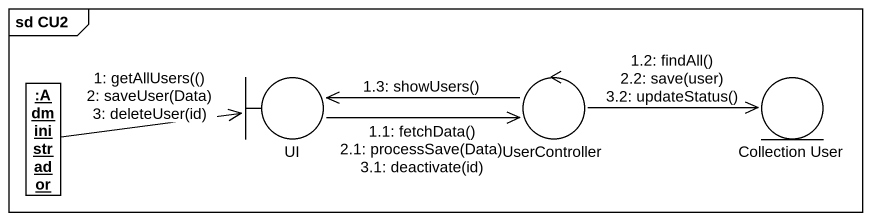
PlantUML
@startuml
mainframe sd CU2
allowmixing
hide circle
hide empty members
object ":Administrador" as Administrador
boundary UI
control UserController
entity "Collection User" as Collection_User
Administrador -right-> UI : 1: getAllUsers(()\n2: saveUser(Data)\n3: deleteUser(id)
UI -right-> UserController : 1.1: fetchData()\n2.1: processSave(Data)\n3.1: deactivate(id)
UserController -right-> Collection_User : 1.2: findAll()\n2.2: save(user)\n3.2: updateStatus()
UserController -left-> UI : 1.3: showUsers()
@enduml
